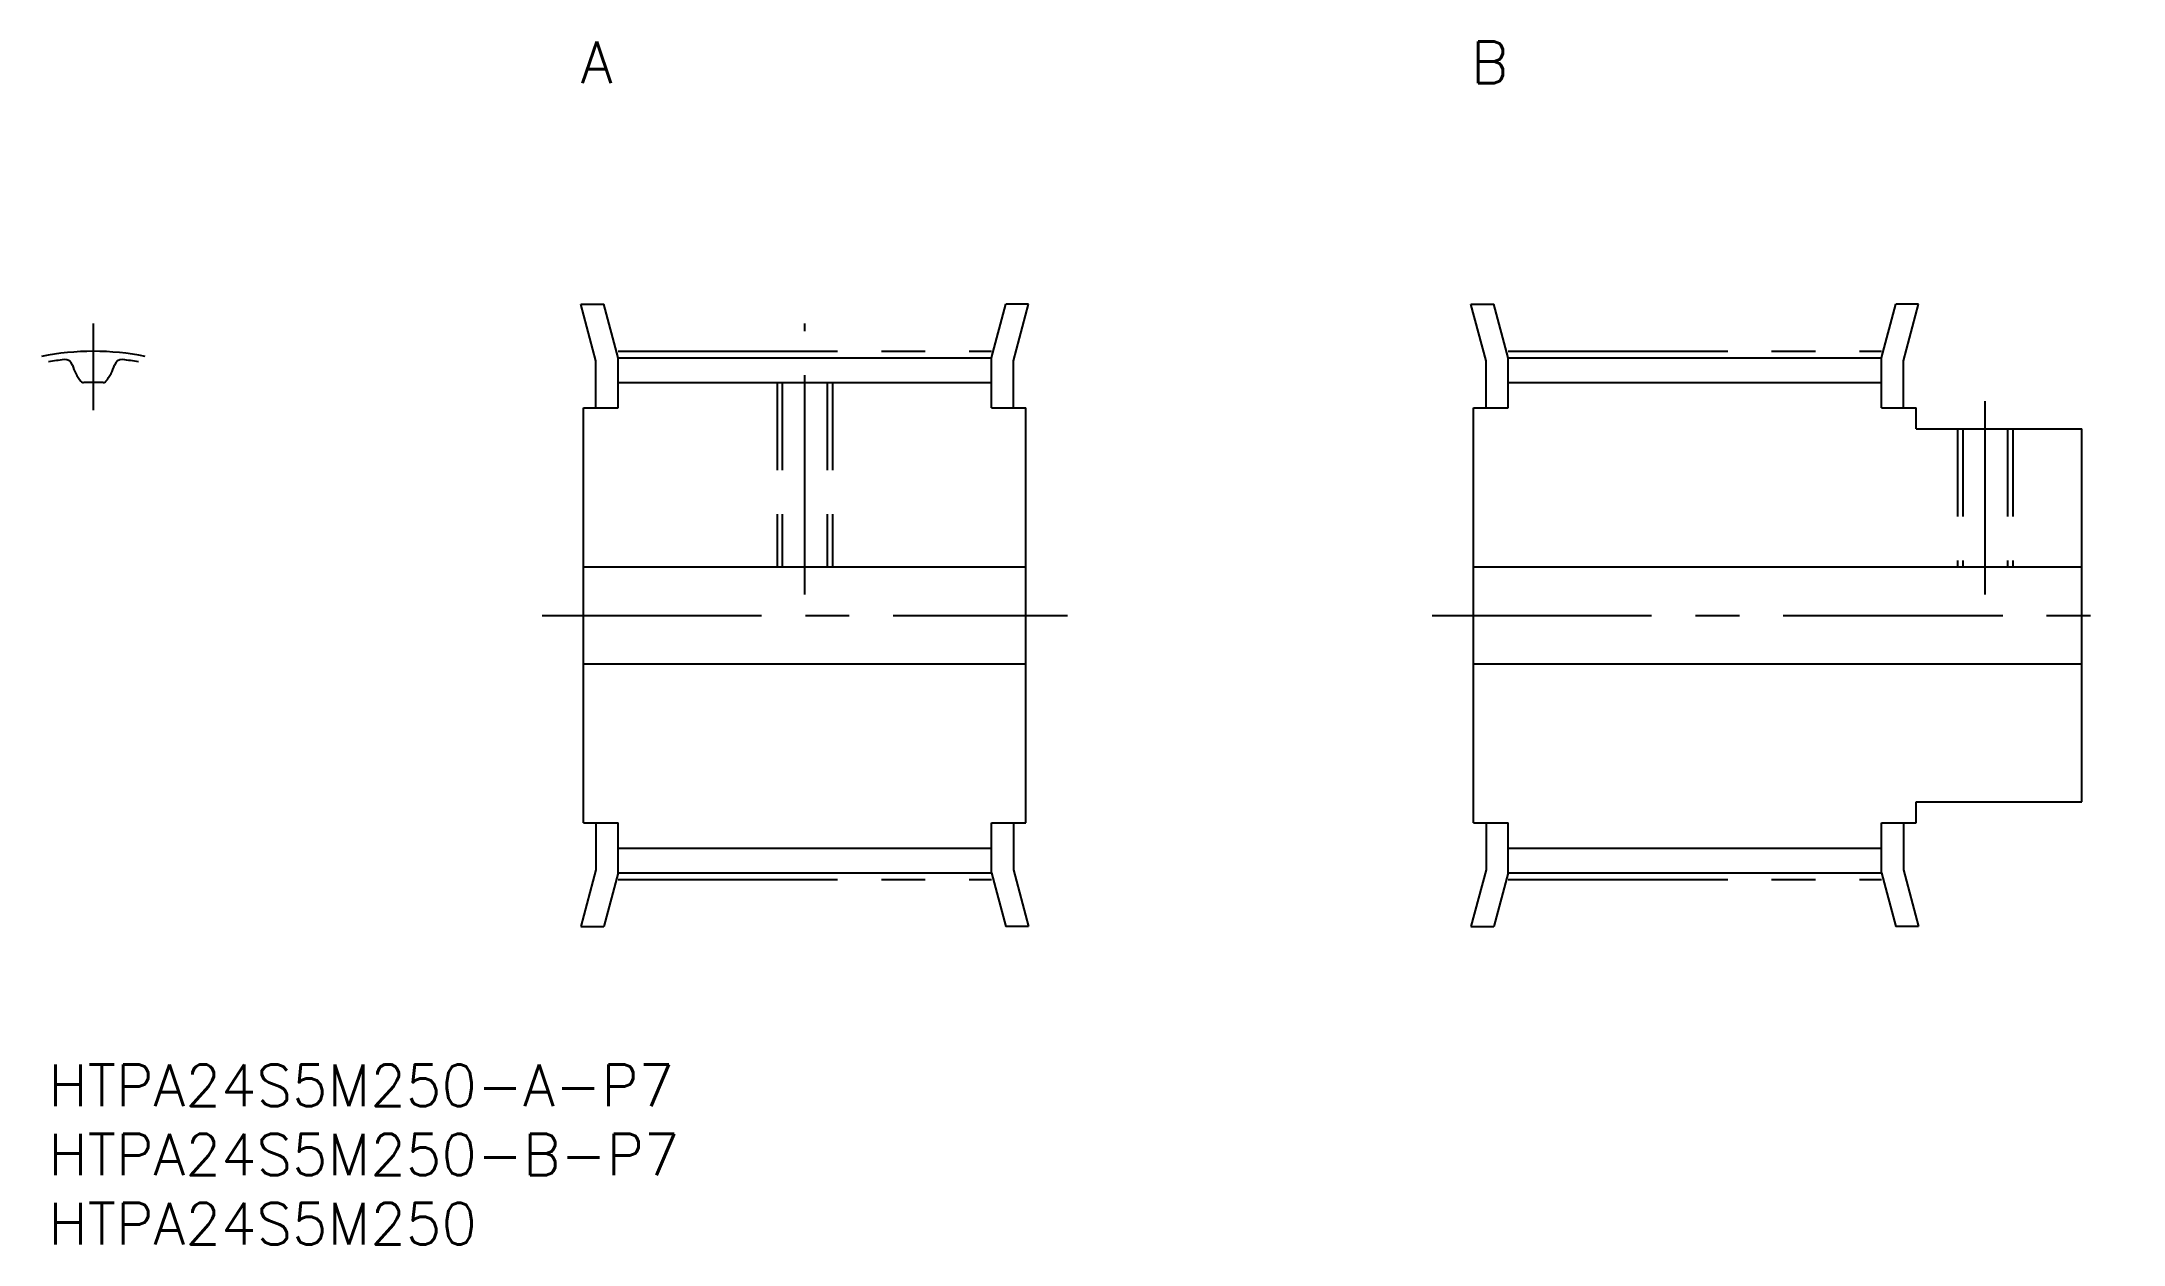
# Model space of a CAD drawing. Extents: x -1 to 150, y -13 to 74.
import ezdxf

# ---------------------------------------------------------------- set-up
doc = ezdxf.new("R2010")
doc.units = 0
doc.header["$LTSCALE"] = 0.5
doc.linetypes.add('CENTER', pattern=[50.8, 31.75, -6.35, 6.35, -6.35])
doc.linetypes.add('DASHED', pattern=[19.05, 12.7, -6.35])
for name, color, linetype in [('MSM_CENTER', 1, 'CENTER'), ('MSM_CONTINUOUS', 7, 'CONTINUOUS'), ('MSM_DASHED', 4, 'DASHED'), ('MSM_PART_NUMBER', 7, 'CONTINUOUS')]:
    doc.layers.add(name, color=color, linetype=linetype)
doc.styles.get("Standard").update_dxf_attribs({"font": 'txt.shx', "height": 3, "bigfont": 'bigfont.shx'})

# ---------------------------------------------------------------- blocks, each defined once
blk = doc.blocks.new('*U3')
at = {"layer": 'MSM_PART_NUMBER'}
blk.add_text('HTPA24S5M250-A-P7', height=3, dxfattribs=at).set_placement((0, -3))
blk = doc.blocks.new('*U4')
at = {"layer": 'MSM_PART_NUMBER'}
blk.add_text('HTPA24S5M250-B-P7', height=3, dxfattribs=at).set_placement((0, -8))
blk = doc.blocks.new('*U5')
at = {"layer": 'MSM_PART_NUMBER'}
blk.add_text('HTPA24S5M250', height=3, dxfattribs=at).set_placement((0, -13))
blk = doc.blocks.new('*U6')
at = {"layer": 'MSM_PART_NUMBER'}
blk.add_text('A', height=3, dxfattribs=at).set_placement((38.5, 71))
blk = doc.blocks.new('*U7')
at = {"layer": 'MSM_PART_NUMBER'}
blk.add_text('B', height=3, dxfattribs=at).set_placement((102.89, 71))

msp = doc.modelspace()

# ---------------------------------------------------------------- linework, layer by layer
at = {"layer": 'MSM_CENTER'}
for p, q in [((3.25, 47.35), (3.25, 53.6)), ((54.7, 34), (54.7, 53.6)), ((41.2, 51.6), (68.2, 51.6)), ((105.59, 51.6), (132.59, 51.6)), ((140.09, 34), (140.09, 48)), ((35.7, 32.5), (73.7, 32.5)), ((100.09, 32.5), (150.09, 32.5)), ((41.2, 13.4), (68.2, 13.4)), ((105.59, 13.4), (132.59, 13.4))]:
    msp.add_line(p, q, dxfattribs=at)
msp.add_arc((3.25, 32.5), 19.1, 78.6773, 101.3227, dxfattribs=at)
at = {"layer": 'MSM_CONTINUOUS'}
for p, q in [((39.6, 50.91), (38.5, 55)), ((38.5, 55), (40.16, 55)), ((41.2, 51.12), (40.16, 55)), ((68.2, 51.12), (69.24, 55)), ((70.89, 55), (69.24, 55)), ((69.8, 50.91), (70.89, 55)), ((103.99, 50.91), (102.89, 55)), ((102.89, 55), (104.55, 55)), ((105.59, 51.12), (104.55, 55)), ((132.59, 51.12), (133.63, 55)), ((135.28, 55), (133.63, 55)), ((134.19, 50.91), (135.28, 55)), ((39.6, 47.5), (39.6, 50.91)), ((41.2, 51.12), (68.2, 51.12)), ((41.2, 47.5), (41.2, 51.12)), ((68.2, 47.5), (68.2, 51.12)), ((69.8, 47.5), (69.8, 50.91)), ((103.99, 47.5), (103.99, 50.91)), ((105.59, 51.12), (132.59, 51.12)), ((105.59, 47.5), (105.59, 51.12)), ((132.59, 47.5), (132.59, 51.12)), ((134.19, 47.5), (134.19, 50.91)), ((41.2, 49.35), (68.2, 49.35)), ((105.59, 49.35), (132.59, 49.35)), ((38.7, 17.5), (38.7, 47.5)), ((38.7, 47.5), (41.2, 47.5)), ((68.2, 47.5), (70.7, 47.5)), ((70.7, 17.5), (70.7, 47.5)), ((103.09, 47.5), (105.59, 47.5)), ((103.09, 17.5), (103.09, 47.5)), ((132.59, 47.5), (135.09, 47.5)), ((135.09, 46), (135.09, 47.5)), ((135.09, 46), (147.09, 46)), ((147.09, 19), (147.09, 46)), ((38.7, 36), (70.7, 36)), ((103.09, 36), (147.09, 36)), ((38.7, 29), (70.7, 29)), ((103.09, 29), (147.09, 29)), ((135.09, 19), (147.09, 19)), ((135.09, 17.5), (135.09, 19)), ((38.7, 17.5), (41.2, 17.5)), ((39.6, 17.5), (39.6, 14.09)), ((41.2, 13.88), (41.2, 17.5)), ((68.2, 17.5), (70.7, 17.5)), ((68.2, 13.88), (68.2, 17.5)), ((69.8, 17.5), (69.8, 14.09)), ((103.09, 17.5), (105.59, 17.5)), ((103.99, 17.5), (103.99, 14.09)), ((105.59, 13.88), (105.59, 17.5)), ((132.59, 17.5), (135.09, 17.5)), ((132.59, 13.88), (132.59, 17.5)), ((134.19, 17.5), (134.19, 14.09)), ((41.2, 15.65), (68.2, 15.65)), ((105.59, 15.65), (132.59, 15.65)), ((39.6, 14.09), (38.5, 10)), ((41.2, 13.88), (40.16, 10)), ((41.2, 13.88), (68.2, 13.88)), ((68.2, 13.88), (69.24, 10)), ((69.8, 14.09), (70.89, 10)), ((103.99, 14.09), (102.89, 10)), ((105.59, 13.88), (104.55, 10)), ((105.59, 13.88), (132.59, 13.88)), ((132.59, 13.88), (133.63, 10)), ((134.19, 14.09), (135.28, 10)), ((38.5, 10), (40.16, 10)), ((70.89, 10), (69.24, 10)), ((102.89, 10), (104.55, 10)), ((135.28, 10), (133.63, 10))]:
    msp.add_line(p, q, dxfattribs=at)
for centre, radius, start, end in [((3.25, 32.5), 18.62, 96.5256, 100.0521), ((1.2, 50.45), 0.55, 15.9028, 96.5256), ((4.87, 51.5), 3.27, 195.9028, 219.3003), ((1.62, 51.5), 3.27, 320.6997, 344.0972), ((5.3, 50.45), 0.55, 83.4744, 164.0972), ((3.25, 32.5), 18.62, 79.9479, 83.4744), ((2.53, 49.59), 0.25, 219.3003, 272.3993), ((3.25, 32.5), 16.85, 87.6007, 92.3993), ((3.97, 49.59), 0.25, 267.6007, 320.6997)]:
    msp.add_arc(centre, radius, start, end, dxfattribs=at)
at = {"layer": 'MSM_DASHED'}
for p, q in [((52.7, 49.35), (52.7, 36)), ((53.08, 49.35), (53.08, 36)), ((56.32, 49.35), (56.32, 36)), ((56.7, 49.35), (56.7, 36)), ((138.09, 46), (138.09, 36)), ((138.47, 46), (138.47, 36)), ((141.71, 46), (141.71, 36)), ((142.09, 46), (142.09, 36))]:
    msp.add_line(p, q, dxfattribs=at)

# ---------------------------------------------------------------- block references
at = {"layer": 'MSM_CONTINUOUS'}
for name in ['*U6', '*U7', '*U3', '*U4', '*U5']:
    msp.add_blockref(name, (0, 0), dxfattribs=at)

doc.saveas('drawing.dxf')
